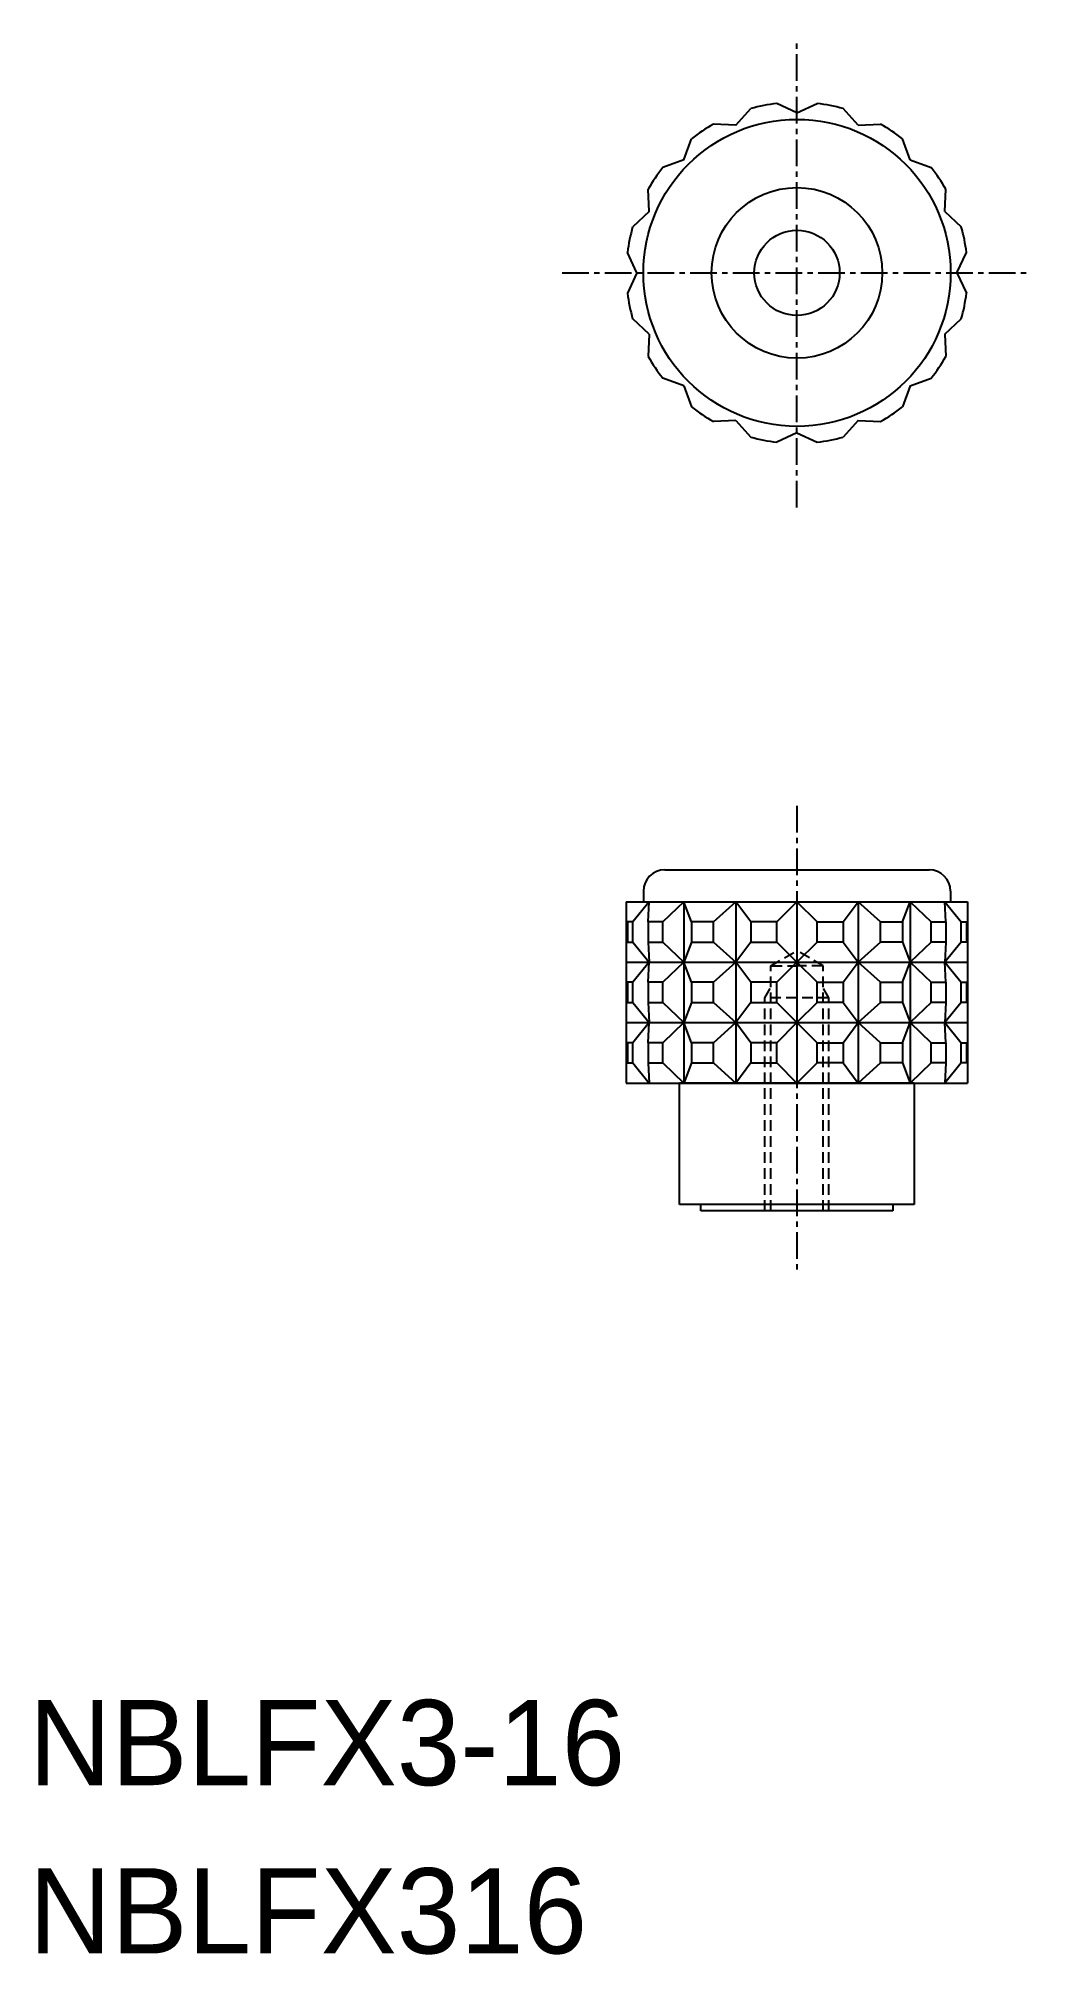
# Model space of a CAD drawing. Extents: x -13533.4 to -13486.8, y -396.8 to -306.9.
import ezdxf

# ---------------------------------------------------------------- set-up
doc = ezdxf.new("R2010")
doc.units = 0
doc.linetypes.add('CENTER', pattern=[2, 1.25, -0.25, 0.25, -0.25])
doc.linetypes.add('DASHED', pattern=[0.75, 0.5, -0.25])
doc.layers.get('0').update_dxf_attribs({"linetype": 'CONTINUOUS'})
doc.layers.add('CENTER', color=1, linetype='CENTER')

msp = doc.modelspace()

# ---------------------------------------------------------------- linework, layer by layer
at = {"color": 7, "linetype": 'CONTINUOUS'}
for p, q in [((-13497.846, -310.409), (-13498.797, -309.966)), ((-13497.846, -310.409), (-13496.895, -309.966)), ((-13500.716, -310.98), (-13501.764, -310.934)), ((-13500.716, -310.98), (-13500.007, -310.207)), ((-13494.976, -310.98), (-13495.684, -310.207)), ((-13494.976, -310.98), (-13493.928, -310.934)), ((-13503.149, -312.606), (-13502.79, -311.62)), ((-13492.543, -312.606), (-13492.901, -311.62)), ((-13503.149, -312.606), (-13504.135, -312.965)), ((-13492.543, -312.606), (-13491.557, -312.965)), ((-13504.775, -315.039), (-13504.821, -313.991)), ((-13490.917, -315.039), (-13490.871, -313.991)), ((-13504.775, -315.039), (-13505.548, -315.748)), ((-13490.917, -315.039), (-13490.143, -315.748)), ((-13505.346, -317.909), (-13505.789, -316.958)), ((-13490.346, -317.909), (-13489.903, -316.958)), ((-13505.346, -317.909), (-13505.789, -318.86)), ((-13490.346, -317.909), (-13489.903, -318.86)), ((-13504.775, -320.779), (-13505.548, -320.07)), ((-13504.775, -320.779), (-13504.821, -321.827)), ((-13490.917, -320.779), (-13490.143, -320.07)), ((-13490.917, -320.779), (-13490.871, -321.827)), ((-13503.149, -323.212), (-13504.135, -322.854)), ((-13503.149, -323.212), (-13502.79, -324.198)), ((-13492.543, -323.212), (-13492.901, -324.198)), ((-13492.543, -323.212), (-13491.557, -322.854)), ((-13500.716, -324.838), (-13501.764, -324.884)), ((-13500.716, -324.838), (-13500.007, -325.612)), ((-13494.976, -324.838), (-13495.684, -325.612)), ((-13494.976, -324.838), (-13493.928, -324.884)), ((-13497.846, -325.409), (-13498.797, -325.852)), ((-13497.846, -325.409), (-13496.895, -325.852)), ((-13504.046, -345.909), (-13491.646, -345.909)), ((-13505.046, -346.909), (-13505.046, -347.409)), ((-13490.646, -346.909), (-13490.646, -347.409)), ((-13505.846, -347.409), (-13489.846, -347.409)), ((-13505.846, -347.409), (-13505.846, -355.909)), ((-13504.775, -347.409), (-13505.548, -348.353)), ((-13504.821, -348.353), (-13504.775, -347.409)), ((-13503.149, -347.409), (-13504.135, -348.353)), ((-13502.79, -348.353), (-13503.149, -347.409)), ((-13503.149, -347.409), (-13503.149, -355.909)), ((-13501.764, -348.353), (-13500.716, -347.409)), ((-13500.007, -348.353), (-13500.716, -347.409)), ((-13500.716, -347.409), (-13500.716, -355.909)), ((-13498.797, -348.353), (-13497.846, -347.409)), ((-13496.895, -348.353), (-13497.846, -347.409)), ((-13497.846, -347.409), (-13497.846, -355.909)), ((-13495.684, -348.353), (-13494.976, -347.409)), ((-13494.976, -347.409), (-13494.976, -355.909)), ((-13493.928, -348.353), (-13494.976, -347.409)), ((-13492.901, -348.353), (-13492.543, -347.409)), ((-13492.543, -347.409), (-13492.543, -355.909)), ((-13492.543, -347.409), (-13491.557, -348.353)), ((-13490.917, -347.409), (-13490.143, -348.353)), ((-13490.871, -348.353), (-13490.917, -347.409)), ((-13489.846, -347.409), (-13489.846, -355.909)), ((-13505.548, -349.298), (-13504.775, -350.242)), ((-13504.821, -349.298), (-13504.775, -350.242)), ((-13504.135, -349.298), (-13503.149, -350.242)), ((-13502.79, -349.298), (-13503.149, -350.242)), ((-13501.764, -349.298), (-13500.716, -350.242)), ((-13500.007, -349.298), (-13500.716, -350.242)), ((-13498.797, -349.298), (-13497.846, -350.242)), ((-13496.895, -349.298), (-13497.846, -350.242)), ((-13495.684, -349.298), (-13494.976, -350.242)), ((-13493.928, -349.298), (-13494.976, -350.242)), ((-13492.901, -349.298), (-13492.543, -350.242)), ((-13491.557, -349.298), (-13492.543, -350.242)), ((-13490.143, -349.298), (-13490.917, -350.242)), ((-13490.871, -349.298), (-13490.917, -350.242)), ((-13505.846, -350.242), (-13489.846, -350.242)), ((-13504.775, -350.242), (-13505.548, -351.187)), ((-13504.821, -351.187), (-13504.775, -350.242)), ((-13503.149, -350.242), (-13504.135, -351.187)), ((-13502.79, -351.187), (-13503.149, -350.242)), ((-13501.764, -351.187), (-13500.716, -350.242)), ((-13500.007, -351.187), (-13500.716, -350.242)), ((-13498.797, -351.187), (-13497.846, -350.242)), ((-13496.895, -351.187), (-13497.846, -350.242)), ((-13495.684, -351.187), (-13494.976, -350.242)), ((-13493.928, -351.187), (-13494.976, -350.242)), ((-13492.901, -351.187), (-13492.543, -350.242)), ((-13492.543, -350.242), (-13491.557, -351.187)), ((-13490.871, -351.187), (-13490.917, -350.242)), ((-13490.917, -350.242), (-13490.143, -351.187)), ((-13505.548, -352.131), (-13504.775, -353.076)), ((-13504.821, -352.131), (-13504.775, -353.076)), ((-13504.135, -352.131), (-13503.149, -353.076)), ((-13502.79, -352.131), (-13503.149, -353.076)), ((-13501.764, -352.131), (-13500.716, -353.076)), ((-13500.007, -352.131), (-13500.716, -353.076)), ((-13498.797, -352.131), (-13497.846, -353.076)), ((-13496.895, -352.131), (-13497.846, -353.076)), ((-13495.684, -352.131), (-13494.976, -353.076)), ((-13493.928, -352.131), (-13494.976, -353.076)), ((-13492.901, -352.131), (-13492.543, -353.076)), ((-13491.557, -352.131), (-13492.543, -353.076)), ((-13490.871, -352.131), (-13490.917, -353.076)), ((-13490.143, -352.131), (-13490.917, -353.076)), ((-13505.846, -353.076), (-13489.846, -353.076)), ((-13504.775, -353.076), (-13505.548, -354.02)), ((-13504.821, -354.02), (-13504.775, -353.076)), ((-13503.149, -353.076), (-13504.135, -354.02)), ((-13502.79, -354.02), (-13503.149, -353.076)), ((-13501.764, -354.02), (-13500.716, -353.076)), ((-13500.007, -354.02), (-13500.716, -353.076)), ((-13498.797, -354.02), (-13497.846, -353.076)), ((-13496.895, -354.02), (-13497.846, -353.076)), ((-13495.684, -354.02), (-13494.976, -353.076)), ((-13493.928, -354.02), (-13494.976, -353.076)), ((-13492.901, -354.02), (-13492.543, -353.076)), ((-13492.543, -353.076), (-13491.557, -354.02)), ((-13490.871, -354.02), (-13490.917, -353.076)), ((-13490.917, -353.076), (-13490.143, -354.02)), ((-13505.548, -354.965), (-13504.775, -355.909)), ((-13504.821, -354.965), (-13504.775, -355.909)), ((-13504.135, -354.965), (-13503.149, -355.909)), ((-13502.79, -354.965), (-13503.149, -355.909)), ((-13501.764, -354.965), (-13500.716, -355.909)), ((-13500.007, -354.965), (-13500.716, -355.909)), ((-13498.797, -354.965), (-13497.846, -355.909)), ((-13496.895, -354.965), (-13497.846, -355.909)), ((-13495.684, -354.965), (-13494.976, -355.909)), ((-13493.928, -354.965), (-13494.976, -355.909)), ((-13492.901, -354.965), (-13492.543, -355.909)), ((-13491.557, -354.965), (-13492.543, -355.909)), ((-13490.871, -354.965), (-13490.917, -355.909)), ((-13490.143, -354.965), (-13490.917, -355.909)), ((-13505.846, -355.909), (-13489.846, -355.909)), ((-13503.346, -361.609), (-13503.346, -355.909)), ((-13492.346, -355.909), (-13503.346, -355.909)), ((-13492.346, -355.909), (-13492.346, -361.609)), ((-13502.346, -361.609), (-13503.346, -361.609)), ((-13502.346, -361.909), (-13502.346, -361.609)), ((-13493.346, -361.609), (-13502.346, -361.609)), ((-13493.346, -361.909), (-13502.346, -361.909)), ((-13493.346, -361.609), (-13493.346, -361.909)), ((-13492.346, -361.609), (-13493.346, -361.609))]:
    msp.add_line(p, q, dxfattribs=at)
at = {"color": 3, "linetype": 'DASHED'}
for p, q in [((-13499.075, -350.409), (-13497.846, -349.699)), ((-13499.075, -361.909), (-13499.075, -350.409)), ((-13499.046, -350.409), (-13497.846, -350.409)), ((-13496.616, -350.409), (-13497.846, -349.699)), ((-13496.646, -350.409), (-13497.846, -350.409)), ((-13496.616, -361.909), (-13496.616, -350.409)), ((-13499.346, -351.909), (-13499.075, -351.441)), ((-13496.346, -351.909), (-13496.616, -351.441)), ((-13496.346, -351.909), (-13499.346, -351.909)), ((-13499.346, -361.909), (-13499.346, -351.909)), ((-13496.346, -361.909), (-13496.346, -351.909))]:
    msp.add_line(p, q, dxfattribs=at)
at = {"color": 7, "linetype": 'CONTINUOUS'}
for points in [[(-13505.548, -348.353), (-13505.789, -348.353), (-13505.789, -349.298), (-13505.548, -349.298)], [(-13504.135, -348.353), (-13504.821, -348.353), (-13504.821, -349.298), (-13504.135, -349.298)], [(-13501.764, -348.353), (-13502.79, -348.353), (-13502.79, -349.298), (-13501.764, -349.298)], [(-13498.797, -348.353), (-13500.007, -348.353), (-13500.007, -349.298), (-13498.797, -349.298)], [(-13496.895, -348.353), (-13495.684, -348.353), (-13495.684, -349.298), (-13496.895, -349.298)], [(-13493.928, -348.353), (-13492.901, -348.353), (-13492.901, -349.298), (-13493.928, -349.298)], [(-13491.557, -348.353), (-13490.871, -348.353), (-13490.871, -349.298), (-13491.557, -349.298)], [(-13490.143, -348.353), (-13489.903, -348.353), (-13489.903, -349.298), (-13490.143, -349.298)], [(-13505.548, -351.187), (-13505.789, -351.187), (-13505.789, -352.131), (-13505.548, -352.131)], [(-13504.135, -351.187), (-13504.821, -351.187), (-13504.821, -352.131), (-13504.135, -352.131)], [(-13501.764, -351.187), (-13502.79, -351.187), (-13502.79, -352.131), (-13501.764, -352.131)], [(-13498.797, -351.187), (-13500.007, -351.187), (-13500.007, -352.131), (-13498.797, -352.131)], [(-13496.895, -351.187), (-13495.684, -351.187), (-13495.684, -352.131), (-13496.895, -352.131)], [(-13493.928, -351.187), (-13492.901, -351.187), (-13492.901, -352.131), (-13493.928, -352.131)], [(-13491.557, -351.187), (-13490.871, -351.187), (-13490.871, -352.131), (-13491.557, -352.131)], [(-13490.143, -351.187), (-13489.903, -351.187), (-13489.903, -352.131), (-13490.143, -352.131)], [(-13505.548, -354.02), (-13505.789, -354.02), (-13505.789, -354.965), (-13505.548, -354.965)], [(-13504.135, -354.02), (-13504.821, -354.02), (-13504.821, -354.965), (-13504.135, -354.965)], [(-13501.764, -354.02), (-13502.79, -354.02), (-13502.79, -354.965), (-13501.764, -354.965)], [(-13498.797, -354.02), (-13500.007, -354.02), (-13500.007, -354.965), (-13498.797, -354.965)], [(-13496.895, -354.02), (-13495.684, -354.02), (-13495.684, -354.965), (-13496.895, -354.965)], [(-13493.928, -354.02), (-13492.901, -354.02), (-13492.901, -354.965), (-13493.928, -354.965)], [(-13491.557, -354.02), (-13490.871, -354.02), (-13490.871, -354.965), (-13491.557, -354.965)], [(-13490.143, -354.02), (-13489.903, -354.02), (-13489.903, -354.965), (-13490.143, -354.965)]]:
    msp.add_lwpolyline(points, close=True, dxfattribs=at)
for radius in [7.2, 4, 2]:
    msp.add_circle((-13497.846, -317.909), radius, dxfattribs=at)
for centre, radius, start, end in [((-13497.846, -317.909), 8, 96.82491, 105.67509), ((-13497.846, -317.909), 8, 74.32491, 83.17509), ((-13497.846, -317.909), 8, 119.32491, 128.17509), ((-13497.846, -317.909), 8, 51.82491, 60.67509), ((-13497.846, -317.909), 8, 141.82491, 150.67509), ((-13497.846, -317.909), 8, 29.32491, 38.17509), ((-13497.846, -317.909), 8, 164.32491, 173.17509), ((-13497.846, -317.909), 8, 6.82491, 15.67509), ((-13497.846, -317.909), 8, 186.82491, 195.67509), ((-13497.846, -317.909), 8, 344.32491, 353.17509), ((-13497.846, -317.909), 8, 209.32491, 218.17509), ((-13497.846, -317.909), 8, 321.82491, 330.67509), ((-13497.846, -317.909), 8, 231.82491, 240.67509), ((-13497.846, -317.909), 8, 299.32491, 308.17509), ((-13497.846, -317.909), 8, 254.32491, 263.17509), ((-13497.846, -317.909), 8, 276.82491, 285.67509), ((-13504.046, -346.909), 1, 90, 180), ((-13491.646, -346.909), 1, 0, 90)]:
    msp.add_arc(centre, radius, start, end, dxfattribs=at)
at = {"layer": 'CENTER', "color": 1, "linetype": 'CENTER'}
for p, q in [((-13497.846, -328.909), (-13497.846, -306.909)), ((-13508.846, -317.909), (-13486.846, -317.909)), ((-13497.846, -342.909), (-13497.846, -364.909))]:
    msp.add_line(p, q, dxfattribs=at)

# ---------------------------------------------------------------- texts
at = {"color": 7, "linetype": 'CONTINUOUS'}
for s, p in [('NBLFX3-16', (-13533.846, -388.845)), ('NBLFX316', (-13533.846, -396.737))]:
    msp.add_text(s, height=4, dxfattribs=at).set_placement(p)

doc.saveas('drawing.dxf')
